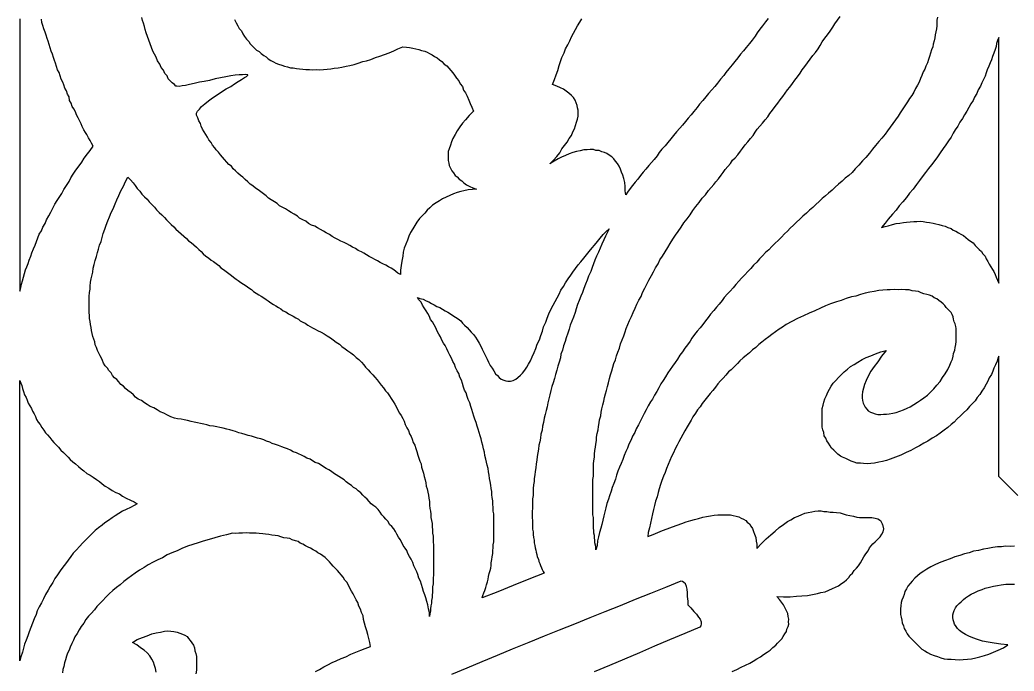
# Model space of a CAD drawing. Extents: x -550 to 550, y -550 to 550.
# Drawn here: x -480 to -419.1, y -185.9 to -146 of the extents above; entities that cross this region are included whole.
import ezdxf

# ---------------------------------------------------------------- set-up
doc = ezdxf.new("R2010")
doc.units = 0
doc.layers.add('LAYER_1', color=18, linetype='CONTINUOUS')

msp = doc.modelspace()

# ---------------------------------------------------------------- linework, layer by layer
at = {"layer": 'LAYER_1'}
for points in [[(-479.975, -145.946), (-479.975, -146.927), (-479.975, -147.908), (-479.975, -148.889), (-479.975, -149.871), (-479.975, -150.852), (-479.975, -151.833), (-479.975, -152.815), (-479.975, -153.796), (-479.975, -154.777), (-479.975, -155.758), (-479.975, -156.74), (-479.975, -157.721), (-479.975, -158.702), (-479.975, -159.683), (-479.975, -160.665), (-479.975, -161.646), (-479.975, -162.627), (-479.912, -162.409), (-479.88, -162.201), (-479.815, -161.982), (-479.751, -161.764), (-479.687, -161.545), (-479.623, -161.327), (-479.559, -161.136), (-479.462, -160.935), (-479.398, -160.717), (-479.302, -160.488), (-479.238, -160.27), (-479.142, -160.041), (-479.045, -159.812), (-478.949, -159.584), (-478.885, -159.366), (-478.789, -159.137), (-478.66, -158.926), (-478.564, -158.698), (-478.436, -158.487), (-478.339, -158.259), (-478.211, -158.02), (-478.083, -157.781), (-477.954, -157.543), (-477.826, -157.304), (-477.698, -157.066), (-477.569, -156.884), (-477.409, -156.635), (-477.28, -156.397), (-477.12, -156.149), (-476.959, -155.901), (-476.863, -155.673), (-476.703, -155.453), (-476.542, -155.205), (-476.35, -154.947), (-476.189, -154.728), (-476.029, -154.48), (-475.836, -154.222), (-475.676, -154.003), (-475.483, -153.745), (-475.58, -153.553), (-475.676, -153.389), (-475.772, -153.225), (-475.868, -153.033), (-475.965, -152.896), (-476.061, -152.732), (-476.157, -152.54), (-476.221, -152.365), (-476.318, -152.172), (-476.414, -152.007), (-476.51, -151.814), (-476.574, -151.639), (-476.671, -151.446), (-476.767, -151.309), (-476.831, -151.106), (-476.927, -150.941), (-476.959, -150.727), (-477.056, -150.562), (-477.12, -150.358), (-477.216, -150.193), (-477.28, -149.989), (-477.345, -149.813), (-477.441, -149.648), (-477.505, -149.444), (-477.569, -149.24), (-477.665, -149.074), (-477.73, -148.87), (-477.794, -148.666), (-477.858, -148.49), (-477.922, -148.313), (-477.986, -148.109), (-478.051, -147.933), (-478.115, -147.728), (-478.179, -147.524), (-478.243, -147.319), (-478.307, -147.143), (-478.371, -146.938), (-478.436, -146.762), (-478.5, -146.557), (-478.564, -146.352), (-478.628, -146.175), (-478.66, -145.961)], [(-466.819, -145.99), (-466.723, -146.179), (-466.626, -146.367), (-466.53, -146.529), (-466.402, -146.68), (-466.306, -146.868), (-466.209, -147.029), (-466.081, -147.18), (-465.953, -147.331), (-465.856, -147.464), (-465.728, -147.615), (-465.6, -147.738), (-465.471, -147.861), (-465.311, -147.946), (-465.182, -148.069), (-465.022, -148.182), (-464.894, -148.277), (-464.765, -148.4), (-464.605, -148.485), (-464.444, -148.569), (-464.284, -148.654), (-464.123, -148.712), (-463.931, -148.786), (-463.77, -148.843), (-463.578, -148.89), (-463.385, -148.937), (-463.225, -148.94), (-463.032, -148.987), (-462.84, -149.006), (-462.647, -149.025), (-462.455, -149.045), (-462.23, -149.054), (-462.038, -149.073), (-461.813, -149.054), (-461.588, -149.063), (-461.364, -149.045), (-461.139, -149.026), (-460.914, -149.008), (-460.722, -148.972), (-460.465, -148.943), (-460.241, -148.898), (-459.984, -148.842), (-459.759, -148.796), (-459.502, -148.74), (-459.246, -148.657), (-458.957, -148.563), (-458.732, -148.517), (-458.476, -148.434), (-458.187, -148.314), (-457.93, -148.231), (-457.641, -148.137), (-457.352, -148.017), (-457.064, -147.897), (-456.807, -147.787), (-456.518, -147.667), (-456.293, -147.674), (-456.101, -147.692), (-455.908, -147.737), (-455.716, -147.781), (-455.523, -147.826), (-455.363, -147.88), (-455.17, -147.925), (-455.01, -147.979), (-454.881, -148.071), (-454.721, -148.152), (-454.561, -148.259), (-454.4, -148.34), (-454.272, -148.458), (-454.111, -148.566), (-453.983, -148.71), (-453.822, -148.817), (-453.694, -148.961), (-453.566, -149.105), (-453.437, -149.249), (-453.341, -149.403), (-453.213, -149.574), (-453.084, -149.744), (-452.988, -149.924), (-452.86, -150.094), (-452.796, -150.312), (-452.667, -150.482), (-452.571, -150.689), (-452.475, -150.922), (-452.378, -151.128), (-452.282, -151.361), (-452.186, -151.594), (-452.443, -151.866), (-452.667, -152.127), (-452.86, -152.325), (-453.02, -152.565), (-453.181, -152.805), (-453.309, -153.034), (-453.437, -153.263), (-453.534, -153.482), (-453.598, -153.69), (-453.662, -153.898), (-453.726, -154.079), (-453.726, -154.239), (-453.726, -154.425), (-453.726, -154.611), (-453.694, -154.787), (-453.662, -154.935), (-453.598, -155.099), (-453.502, -155.253), (-453.405, -155.379), (-453.309, -155.532), (-453.181, -155.621), (-453.052, -155.763), (-452.892, -155.867), (-452.764, -155.982), (-452.603, -156.113), (-452.411, -156.205), (-452.218, -156.298), (-451.993, -156.379), (-452.25, -156.389), (-452.507, -156.424), (-452.764, -156.487), (-452.956, -156.527), (-453.181, -156.578), (-453.405, -156.655), (-453.63, -156.759), (-453.855, -156.864), (-454.079, -156.968), (-454.272, -157.088), (-454.464, -157.208), (-454.689, -157.365), (-454.849, -157.528), (-455.01, -157.663), (-455.17, -157.852), (-455.331, -158.015), (-455.491, -158.177), (-455.652, -158.393), (-455.78, -158.598), (-455.908, -158.803), (-456.037, -159.035), (-456.133, -159.256), (-456.229, -159.503), (-456.326, -159.751), (-456.422, -159.999), (-456.486, -160.235), (-456.518, -160.488), (-456.582, -160.778), (-456.614, -161.057), (-456.646, -161.336), (-456.646, -161.604), (-456.807, -161.526), (-456.935, -161.411), (-457.064, -161.322), (-457.224, -161.218), (-457.384, -161.141), (-457.545, -161.036), (-457.737, -160.943), (-457.898, -160.865), (-458.058, -160.76), (-458.219, -160.682), (-458.379, -160.604), (-458.572, -160.511), (-458.732, -160.405), (-458.893, -160.3), (-459.053, -160.222), (-459.246, -160.127), (-459.406, -160.021), (-459.599, -159.927), (-459.759, -159.821), (-459.952, -159.726), (-460.112, -159.647), (-460.305, -159.552), (-460.497, -159.457), (-460.658, -159.377), (-460.85, -159.281), (-461.011, -159.148), (-461.203, -159.052), (-461.364, -158.945), (-461.556, -158.849), (-461.749, -158.753), (-461.909, -158.645), (-462.102, -158.576), (-462.294, -158.48), (-462.455, -158.345), (-462.647, -158.248), (-462.84, -158.151), (-462.968, -158.032), (-463.161, -157.908), (-463.353, -157.81), (-463.514, -157.702), (-463.706, -157.577), (-463.867, -157.496), (-464.059, -157.398), (-464.22, -157.262), (-464.38, -157.153), (-464.573, -157.027), (-464.733, -156.918), (-464.894, -156.781), (-465.054, -156.672), (-465.214, -156.535), (-465.375, -156.425), (-465.535, -156.315), (-465.696, -156.178), (-465.856, -156.068), (-466.017, -155.931), (-466.177, -155.793), (-466.306, -155.644), (-466.466, -155.534), (-466.626, -155.396), (-466.755, -155.247), (-466.915, -155.136), (-467.012, -154.976), (-467.172, -154.865), (-467.3, -154.716), (-467.429, -154.567), (-467.557, -154.417), (-467.685, -154.268), (-467.814, -154.118), (-467.942, -153.968), (-468.038, -153.835), (-468.167, -153.685), (-468.263, -153.525), (-468.391, -153.347), (-468.488, -153.186), (-468.584, -153.026), (-468.68, -152.865), (-468.776, -152.704), (-468.873, -152.515), (-468.905, -152.361), (-469.001, -152.199), (-469.065, -152), (-469.162, -151.839), (-469.162, -151.729), (-469.097, -151.598), (-468.969, -151.474), (-468.841, -151.323), (-468.648, -151.151), (-468.423, -150.968), (-468.167, -150.776), (-467.878, -150.6), (-467.621, -150.408), (-467.332, -150.233), (-467.044, -150.086), (-466.819, -149.931), (-466.594, -149.777), (-466.402, -149.66), (-466.209, -149.544), (-466.081, -149.476), (-466.017, -149.4), (-466.017, -149.373), (-466.145, -149.359), (-466.338, -149.366), (-466.53, -149.373), (-466.787, -149.401), (-467.044, -149.428), (-467.365, -149.504), (-467.685, -149.551), (-468.006, -149.627), (-468.359, -149.712), (-468.68, -149.787), (-468.969, -149.824), (-469.29, -149.899), (-469.579, -149.964), (-469.835, -150.019), (-470.028, -150.052), (-470.221, -150.086), (-470.349, -150.072), (-470.413, -150.065), (-470.509, -149.958), (-470.638, -149.861), (-470.766, -149.736), (-470.894, -149.611), (-470.959, -149.438), (-471.087, -149.286), (-471.183, -149.095), (-471.312, -148.915), (-471.408, -148.724), (-471.536, -148.516), (-471.633, -148.297), (-471.729, -148.106), (-471.825, -147.915), (-471.921, -147.696), (-471.986, -147.467), (-472.082, -147.248), (-472.146, -147.019), (-472.242, -146.8), (-472.306, -146.598), (-472.338, -146.414), (-472.403, -146.213), (-472.467, -146.039), (-472.499, -145.855)], [(-434.119, -145.919), (-434.28, -146.126), (-434.472, -146.369), (-434.633, -146.576), (-434.793, -146.809), (-434.921, -147.005), (-435.114, -147.249), (-435.274, -147.456), (-435.467, -147.7), (-435.627, -147.908), (-435.82, -148.101), (-435.98, -148.334), (-436.173, -148.553), (-436.333, -148.761), (-436.526, -149.006), (-436.718, -149.225), (-436.847, -149.423), (-437.039, -149.643), (-437.232, -149.888), (-437.392, -150.097), (-437.585, -150.291), (-437.777, -150.511), (-437.938, -150.721), (-438.13, -150.941), (-438.323, -151.161), (-438.483, -151.371), (-438.676, -151.618), (-438.836, -151.827), (-439.029, -152.023), (-439.189, -152.233), (-439.382, -152.454), (-439.542, -152.639), (-439.735, -152.86), (-439.927, -153.082), (-440.088, -153.292), (-440.28, -153.514), (-440.441, -153.725), (-440.633, -153.922), (-440.794, -154.133), (-440.922, -154.333), (-441.115, -154.555), (-441.275, -154.741), (-441.436, -154.927), (-441.628, -155.15), (-441.789, -155.335), (-441.949, -155.547), (-442.11, -155.759), (-442.27, -155.946), (-442.431, -156.158), (-442.591, -156.344), (-442.751, -156.556), (-442.848, -156.72), (-442.88, -156.472), (-442.88, -156.212), (-442.912, -155.964), (-442.976, -155.727), (-443.04, -155.516), (-443.104, -155.33), (-443.169, -155.145), (-443.265, -154.971), (-443.361, -154.797), (-443.489, -154.659), (-443.586, -154.511), (-443.714, -154.4), (-443.875, -154.299), (-444.003, -154.188), (-444.163, -154.139), (-444.324, -154.091), (-444.484, -154.016), (-444.677, -154.004), (-444.837, -153.956), (-445.03, -153.944), (-445.222, -153.958), (-445.415, -153.973), (-445.64, -154.024), (-445.864, -154.076), (-446.089, -154.127), (-446.313, -154.205), (-446.538, -154.309), (-446.795, -154.424), (-446.987, -154.516), (-447.244, -154.658), (-447.501, -154.825), (-447.276, -154.59), (-447.084, -154.366), (-446.891, -154.142), (-446.763, -153.915), (-446.602, -153.702), (-446.442, -153.49), (-446.313, -153.263), (-446.185, -153.088), (-446.089, -152.872), (-445.992, -152.682), (-445.928, -152.477), (-445.864, -152.272), (-445.8, -152.093), (-445.768, -151.899), (-445.768, -151.717), (-445.768, -151.534), (-445.8, -151.388), (-445.832, -151.242), (-445.896, -151.08), (-445.96, -150.919), (-446.057, -150.769), (-446.185, -150.629), (-446.345, -150.5), (-446.506, -150.371), (-446.666, -150.242), (-446.859, -150.175), (-447.084, -150.067), (-447.34, -149.97), (-447.212, -149.665), (-447.116, -149.37), (-447.019, -149.102), (-446.923, -148.808), (-446.859, -148.551), (-446.763, -148.309), (-446.634, -148.031), (-446.538, -147.79), (-446.41, -147.538), (-446.281, -147.286), (-446.185, -147.045), (-446.057, -146.82), (-445.928, -146.594), (-445.8, -146.369), (-445.672, -146.144), (-445.543, -145.945)], [(-423.754, -145.839), (-423.786, -146.024), (-423.786, -146.198), (-423.786, -146.372), (-423.818, -146.557), (-423.85, -146.742), (-423.882, -146.927), (-423.915, -147.112), (-423.947, -147.297), (-424.011, -147.494), (-424.043, -147.654), (-424.107, -147.85), (-424.171, -148.047), (-424.235, -148.243), (-424.3, -148.44), (-424.364, -148.637), (-424.46, -148.844), (-424.524, -149.016), (-424.62, -149.199), (-424.717, -149.408), (-424.781, -149.605), (-424.877, -149.813), (-424.973, -149.996), (-425.102, -150.216), (-425.198, -150.425), (-425.326, -150.645), (-425.455, -150.815), (-425.583, -151.035), (-425.744, -151.267), (-425.872, -151.462), (-426.032, -151.694), (-426.161, -151.915), (-426.321, -152.122), (-426.482, -152.354), (-426.642, -152.586), (-426.803, -152.794), (-426.963, -153.002), (-427.156, -153.246), (-427.348, -153.465), (-427.541, -153.71), (-427.733, -153.93), (-427.926, -154.174), (-428.15, -154.431), (-428.343, -154.651), (-428.568, -154.908), (-428.792, -155.14), (-428.985, -155.361), (-429.177, -155.531), (-429.402, -155.713), (-429.594, -155.884), (-429.819, -156.066), (-430.012, -156.262), (-430.204, -156.433), (-430.429, -156.616), (-430.621, -156.787), (-430.814, -156.958), (-431.006, -157.129), (-431.199, -157.326), (-431.392, -157.497), (-431.584, -157.669), (-431.777, -157.84), (-432.001, -158.024), (-432.194, -158.221), (-432.386, -158.393), (-432.579, -158.59), (-432.771, -158.762), (-432.932, -158.948), (-433.124, -159.12), (-433.317, -159.318), (-433.509, -159.516), (-433.702, -159.688), (-433.895, -159.886), (-434.087, -160.085), (-434.28, -160.258), (-434.472, -160.456), (-434.665, -160.654), (-434.825, -160.841), (-435.018, -161.04), (-435.178, -161.227), (-435.371, -161.426), (-435.563, -161.625), (-435.756, -161.824), (-435.916, -162.012), (-436.109, -162.211), (-436.269, -162.424), (-436.462, -162.624), (-436.622, -162.786), (-436.815, -163.011), (-436.943, -163.187), (-437.136, -163.413), (-437.296, -163.601), (-437.457, -163.815), (-437.649, -164.041), (-437.81, -164.23), (-437.97, -164.444), (-438.13, -164.658), (-438.291, -164.873), (-438.483, -165.074), (-438.644, -165.288), (-438.804, -165.503), (-438.901, -165.694), (-439.061, -165.909), (-439.221, -166.124), (-439.382, -166.339), (-439.542, -166.555), (-439.671, -166.784), (-439.831, -166.999), (-439.992, -167.215), (-440.12, -167.419), (-440.28, -167.635), (-440.409, -167.864), (-440.569, -168.106), (-440.698, -168.31), (-440.826, -168.54), (-440.954, -168.77), (-441.083, -169), (-441.211, -169.231), (-441.339, -169.409), (-441.468, -169.64), (-441.596, -169.896), (-441.725, -170.127), (-441.853, -170.358), (-441.949, -170.576), (-442.078, -170.807), (-442.206, -171.064), (-442.302, -171.283), (-442.431, -171.514), (-442.527, -171.733), (-442.655, -171.991), (-442.751, -172.236), (-442.848, -172.455), (-442.944, -172.7), (-443.04, -172.946), (-443.136, -173.191), (-443.233, -173.41), (-443.329, -173.656), (-443.425, -173.902), (-443.489, -174.135), (-443.586, -174.407), (-443.682, -174.653), (-443.746, -174.886), (-443.842, -175.158), (-443.907, -175.366), (-444.003, -175.638), (-444.067, -175.898), (-444.131, -176.132), (-444.195, -176.391), (-444.26, -176.651), (-444.324, -176.911), (-444.388, -177.145), (-444.452, -177.405), (-444.516, -177.666), (-444.581, -177.926), (-444.613, -178.199), (-444.677, -178.46), (-444.677, -178.303), (-444.709, -178.186), (-444.741, -178.042), (-444.741, -177.886), (-444.773, -177.742), (-444.773, -177.586), (-444.805, -177.442), (-444.805, -177.285), (-444.837, -177.142), (-444.837, -176.985), (-444.837, -176.829), (-444.837, -176.646), (-444.837, -176.49), (-444.869, -176.32), (-444.869, -176.137), (-444.869, -175.981), (-444.869, -175.798), (-444.869, -175.616), (-444.869, -175.459), (-444.869, -175.277), (-444.869, -175.094), (-444.869, -174.911), (-444.869, -174.729), (-444.869, -174.546), (-444.869, -174.364), (-444.869, -174.155), (-444.837, -173.96), (-444.837, -173.803), (-444.837, -173.595), (-444.837, -173.412), (-444.837, -173.204), (-444.805, -173.009), (-444.773, -172.787), (-444.773, -172.605), (-444.741, -172.384), (-444.709, -172.189), (-444.677, -171.994), (-444.645, -171.773), (-444.645, -171.564), (-444.613, -171.343), (-444.548, -171.11), (-444.516, -170.915), (-444.484, -170.695), (-444.452, -170.5), (-444.388, -170.267), (-444.356, -170.046), (-444.324, -169.825), (-444.26, -169.592), (-444.195, -169.36), (-444.163, -169.139), (-444.099, -168.906), (-444.035, -168.7), (-443.971, -168.467), (-443.907, -168.235), (-443.842, -167.976), (-443.778, -167.744), (-443.714, -167.511), (-443.65, -167.279), (-443.586, -167.047), (-443.489, -166.828), (-443.425, -166.596), (-443.329, -166.352), (-443.233, -166.108), (-443.169, -165.85), (-443.072, -165.606), (-442.976, -165.363), (-442.88, -165.119), (-442.816, -164.913), (-442.719, -164.67), (-442.623, -164.426), (-442.495, -164.171), (-442.398, -163.928), (-442.27, -163.673), (-442.174, -163.43), (-442.045, -163.175), (-441.917, -162.946), (-441.821, -162.704), (-441.692, -162.449), (-441.564, -162.195), (-441.436, -161.941), (-441.275, -161.675), (-441.147, -161.447), (-441.019, -161.193), (-440.858, -160.953), (-440.762, -160.711), (-440.601, -160.472), (-440.441, -160.207), (-440.28, -159.942), (-440.12, -159.703), (-439.96, -159.439), (-439.799, -159.2), (-439.639, -158.962), (-439.446, -158.712), (-439.286, -158.447), (-439.093, -158.198), (-438.901, -157.948), (-438.74, -157.685), (-438.548, -157.436), (-438.355, -157.187), (-438.163, -156.938), (-437.97, -156.715), (-437.777, -156.466), (-437.617, -156.28), (-437.457, -156.095), (-437.328, -155.921), (-437.168, -155.736), (-437.007, -155.525), (-436.879, -155.351), (-436.751, -155.177), (-436.59, -154.992), (-436.43, -154.807), (-436.301, -154.608), (-436.141, -154.449), (-435.98, -154.265), (-435.82, -154.055), (-435.692, -153.881), (-435.531, -153.671), (-435.371, -153.487), (-435.21, -153.278), (-435.05, -153.094), (-434.921, -152.895), (-434.793, -152.697), (-434.633, -152.514), (-434.472, -152.33), (-434.312, -152.121), (-434.151, -151.937), (-434.023, -151.74), (-433.862, -151.531), (-433.702, -151.322), (-433.542, -151.114), (-433.381, -150.906), (-433.221, -150.697), (-433.092, -150.5), (-432.932, -150.292), (-432.803, -150.121), (-432.643, -149.913), (-432.483, -149.705), (-432.322, -149.498), (-432.162, -149.265), (-432.033, -149.068), (-431.873, -148.861), (-431.712, -148.629), (-431.552, -148.422), (-431.392, -148.189), (-431.231, -148.008), (-431.071, -147.776), (-430.942, -147.58), (-430.814, -147.359), (-430.653, -147.128), (-430.493, -146.922), (-430.333, -146.69), (-430.172, -146.459), (-430.044, -146.239), (-429.883, -146.033), (-429.723, -145.802)], [(-420, -173.971), (-420, -173.96), (-420, -173.143), (-420, -172.325), (-420, -171.507), (-420, -170.69), (-420, -169.872), (-420, -169.054), (-420, -168.237), (-420, -167.419), (-420, -166.601), (-420.032, -166.697), (-420.096, -166.92), (-420.192, -167.131), (-420.288, -167.341), (-420.353, -167.515), (-420.449, -167.726), (-420.577, -167.925), (-420.673, -168.136), (-420.77, -168.323), (-420.898, -168.547), (-421.026, -168.746), (-421.155, -168.946), (-421.315, -169.134), (-421.444, -169.333), (-421.604, -169.497), (-421.797, -169.698), (-421.957, -169.886), (-422.15, -170.087), (-422.342, -170.264), (-422.535, -170.441), (-422.727, -170.642), (-422.92, -170.794), (-423.112, -170.971), (-423.337, -171.137), (-423.594, -171.315), (-423.818, -171.48), (-424.075, -171.634), (-424.332, -171.812), (-424.588, -171.941), (-424.845, -172.095), (-425.102, -172.224), (-425.391, -172.391), (-425.679, -172.508), (-426, -172.663), (-426.321, -172.793), (-426.642, -172.923), (-426.867, -172.989), (-427.124, -173.068), (-427.348, -173.109), (-427.605, -173.163), (-427.829, -173.179), (-428.054, -173.194), (-428.279, -173.185), (-428.471, -173.162), (-428.696, -173.152), (-428.856, -173.091), (-429.049, -173.043), (-429.209, -172.957), (-429.37, -172.871), (-429.562, -172.797), (-429.691, -172.723), (-429.851, -172.611), (-429.98, -172.486), (-430.108, -172.361), (-430.236, -172.236), (-430.333, -172.098), (-430.429, -171.934), (-430.525, -171.796), (-430.589, -171.62), (-430.686, -171.481), (-430.718, -171.292), (-430.782, -171.115), (-430.814, -170.951), (-430.814, -170.749), (-430.814, -170.547), (-430.814, -170.345), (-430.814, -170.168), (-430.814, -169.991), (-430.814, -169.815), (-430.75, -169.613), (-430.718, -169.423), (-430.653, -169.221), (-430.557, -169.007), (-430.461, -168.817), (-430.365, -168.628), (-430.268, -168.439), (-430.14, -168.263), (-429.98, -168.099), (-429.819, -167.91), (-429.659, -167.747), (-429.466, -167.571), (-429.274, -167.395), (-429.081, -167.245), (-428.856, -167.107), (-428.632, -166.969), (-428.375, -166.819), (-428.118, -166.694), (-427.829, -166.581), (-427.541, -166.469), (-427.22, -166.344), (-426.899, -166.269), (-427.188, -166.607), (-427.412, -166.945), (-427.637, -167.234), (-427.829, -167.535), (-427.99, -167.823), (-428.118, -168.1), (-428.215, -168.338), (-428.279, -168.564), (-428.343, -168.79), (-428.375, -169.004), (-428.375, -169.155), (-428.343, -169.318), (-428.311, -169.481), (-428.247, -169.606), (-428.182, -169.731), (-428.086, -169.844), (-427.99, -169.956), (-427.862, -170.031), (-427.733, -170.08), (-427.573, -170.142), (-427.412, -170.178), (-427.22, -170.176), (-427.059, -170.163), (-426.867, -170.161), (-426.706, -170.147), (-426.482, -170.108), (-426.289, -170.056), (-426.065, -169.966), (-425.84, -169.901), (-425.615, -169.787), (-425.423, -169.71), (-425.198, -169.571), (-424.973, -169.431), (-424.781, -169.305), (-424.588, -169.153), (-424.364, -168.989), (-424.171, -168.813), (-423.979, -168.612), (-423.786, -168.386), (-423.594, -168.161), (-423.433, -167.923), (-423.273, -167.686), (-423.112, -167.424), (-422.984, -167.15), (-422.92, -166.951), (-422.823, -166.789), (-422.791, -166.603), (-422.759, -166.441), (-422.695, -166.243), (-422.663, -166.081), (-422.631, -165.895), (-422.599, -165.709), (-422.599, -165.561), (-422.599, -165.387), (-422.599, -165.239), (-422.599, -165.09), (-422.599, -164.916), (-422.631, -164.78), (-422.663, -164.619), (-422.727, -164.496), (-422.759, -164.335), (-422.791, -164.198), (-422.856, -164.05), (-422.92, -163.926), (-423.016, -163.839), (-423.112, -163.728), (-423.209, -163.616), (-423.305, -163.504), (-423.401, -163.393), (-423.529, -163.293), (-423.658, -163.194), (-423.786, -163.094), (-423.947, -163.031), (-424.075, -162.931), (-424.235, -162.869), (-424.396, -162.831), (-424.588, -162.78), (-424.749, -162.717), (-424.909, -162.654), (-425.102, -162.628), (-425.294, -162.602), (-425.487, -162.551), (-425.712, -162.537), (-425.936, -162.523), (-426.161, -162.534), (-426.385, -162.519), (-426.642, -162.542), (-426.835, -162.54), (-427.091, -162.563), (-427.348, -162.586), (-427.637, -162.645), (-427.894, -162.693), (-428.182, -162.752), (-428.471, -162.837), (-428.76, -162.922), (-429.017, -162.969), (-429.338, -163.066), (-429.659, -163.187), (-429.947, -163.272), (-430.3, -163.406), (-430.621, -163.528), (-430.91, -163.663), (-431.263, -163.822), (-431.616, -163.982), (-431.969, -164.141), (-432.322, -164.301), (-432.675, -164.485), (-433.028, -164.67), (-433.253, -164.832), (-433.445, -164.956), (-433.67, -165.118), (-433.895, -165.28), (-434.087, -165.429), (-434.312, -165.591), (-434.504, -165.741), (-434.697, -165.891), (-434.889, -166.066), (-435.082, -166.217), (-435.274, -166.392), (-435.467, -166.568), (-435.659, -166.718), (-435.852, -166.894), (-436.012, -167.058), (-436.205, -167.259), (-436.398, -167.436), (-436.558, -167.574), (-436.718, -167.764), (-436.879, -167.953), (-437.039, -168.118), (-437.2, -168.307), (-437.36, -168.497), (-437.521, -168.713), (-437.681, -168.903), (-437.842, -169.093), (-438.002, -169.31), (-438.163, -169.5), (-438.291, -169.704), (-438.451, -169.895), (-438.58, -170.099), (-438.74, -170.315), (-438.836, -170.533), (-438.965, -170.737), (-439.093, -170.941), (-439.221, -171.172), (-439.35, -171.402), (-439.478, -171.632), (-439.607, -171.863), (-439.703, -172.055), (-439.831, -172.286), (-439.927, -172.53), (-440.056, -172.761), (-440.152, -173.005), (-440.248, -173.249), (-440.345, -173.494), (-440.441, -173.738), (-440.537, -173.957), (-440.633, -174.228), (-440.73, -174.473), (-440.794, -174.731), (-440.858, -174.963), (-440.922, -175.221), (-441.019, -175.492), (-441.083, -175.75), (-441.147, -176.009), (-441.211, -176.267), (-441.275, -176.551), (-441.339, -176.836), (-441.404, -177.12), (-441.468, -177.405), (-441.5, -177.651), (-441.179, -177.522), (-440.89, -177.405), (-440.601, -177.289), (-440.313, -177.173), (-439.992, -177.07), (-439.703, -176.953), (-439.414, -176.863), (-439.157, -176.76), (-438.868, -176.669), (-438.644, -176.604), (-438.387, -176.552), (-438.13, -176.475), (-437.906, -176.436), (-437.649, -176.384), (-437.424, -176.344), (-437.2, -176.331), (-436.975, -176.317), (-436.815, -176.329), (-436.622, -176.328), (-436.43, -176.327), (-436.269, -176.365), (-436.077, -176.415), (-435.916, -176.452), (-435.788, -176.528), (-435.627, -176.59), (-435.499, -176.666), (-435.403, -176.78), (-435.274, -176.881), (-435.178, -177.021), (-435.082, -177.16), (-435.018, -177.338), (-434.954, -177.516), (-434.889, -177.719), (-434.857, -177.935), (-434.825, -178.126), (-434.825, -178.381), (-434.536, -178.084), (-434.248, -177.788), (-433.959, -177.542), (-433.702, -177.336), (-433.445, -177.103), (-433.189, -176.922), (-432.932, -176.741), (-432.739, -176.637), (-432.515, -176.495), (-432.29, -176.403), (-432.065, -176.312), (-431.873, -176.233), (-431.68, -176.18), (-431.456, -176.139), (-431.263, -176.111), (-431.071, -176.083), (-430.878, -176.08), (-430.718, -176.115), (-430.525, -176.112), (-430.333, -176.16), (-430.14, -176.157), (-429.947, -176.179), (-429.723, -176.212), (-429.53, -176.259), (-429.338, -176.331), (-429.113, -176.365), (-428.888, -176.398), (-428.696, -176.47), (-428.535, -176.479), (-428.375, -176.489), (-428.182, -176.485), (-427.958, -176.492), (-427.765, -176.488), (-427.573, -176.534), (-427.412, -176.568), (-427.252, -176.677), (-427.156, -176.838), (-427.12, -176.909), (-427.124, -176.921)], [(-420.001, -173.969), (-419.994, -173.977), (-419.416, -174.555), (-418.837, -175.133)], [(-436.328, -185.914), (-436.042, -185.792), (-435.774, -185.652), (-435.519, -185.543), (-435.251, -185.403), (-435.046, -185.29), (-434.828, -185.145), (-434.591, -185.019), (-434.405, -184.887), (-434.187, -184.743), (-434, -184.612), (-433.832, -184.462), (-433.663, -184.313), (-433.558, -184.191), (-433.421, -184.056), (-433.284, -183.92), (-433.198, -183.78), (-433.097, -183.609), (-433.01, -183.469), (-432.972, -183.325), (-432.903, -183.167), (-432.866, -183.023), (-432.879, -182.874), (-432.859, -182.712), (-432.89, -182.545), (-432.92, -182.378), (-433.001, -182.207), (-433.081, -182.036), (-433.18, -181.847), (-433.31, -181.671), (-433.422, -181.514), (-433.602, -181.333), (-433.188, -181.339), (-432.774, -181.344), (-432.397, -181.314), (-432.069, -181.278), (-431.723, -181.261), (-431.414, -181.208), (-431.104, -181.154), (-430.894, -181.091), (-430.635, -181.033), (-430.411, -180.939), (-430.188, -180.845), (-429.996, -180.765), (-429.822, -180.666), (-429.634, -180.536), (-429.478, -180.42), (-429.322, -180.304), (-429.184, -180.17), (-429.096, -180.031), (-428.957, -179.897), (-428.855, -179.727), (-428.716, -179.593), (-428.596, -179.442), (-428.461, -179.259), (-428.358, -179.09), (-428.273, -178.903), (-428.138, -178.72), (-428.002, -178.537), (-427.917, -178.351), (-427.81, -178.231), (-427.703, -178.111), (-427.564, -177.977), (-427.411, -177.813), (-427.272, -177.68), (-427.168, -177.511), (-427.079, -177.374), (-427.042, -177.183), (-427.088, -177.001), (-427.113, -176.926), (-427.124, -176.92)], [(-461.87, -185.926), (-461.613, -185.795), (-461.357, -185.638), (-461.1, -185.508), (-460.843, -185.377), (-460.586, -185.274), (-460.298, -185.131), (-460.009, -185.015), (-459.688, -184.859), (-459.399, -184.743), (-459.078, -184.613), (-458.821, -184.51), (-458.501, -184.381), (-458.533, -184.152), (-458.597, -183.909), (-458.661, -183.666), (-458.725, -183.423), (-458.789, -183.179), (-458.854, -182.963), (-458.918, -182.746), (-458.95, -182.517), (-459.046, -182.313), (-459.11, -182.096), (-459.207, -181.919), (-459.271, -181.702), (-459.367, -181.525), (-459.463, -181.32), (-459.56, -181.17), (-459.656, -180.992), (-459.752, -180.814), (-459.848, -180.636), (-459.945, -180.458), (-460.073, -180.32), (-460.169, -180.142), (-460.298, -180.003), (-460.394, -179.879), (-460.522, -179.74), (-460.651, -179.601), (-460.779, -179.462), (-460.907, -179.323), (-461.004, -179.198), (-461.132, -179.086), (-461.26, -178.946), (-461.421, -178.846), (-461.549, -178.734), (-461.71, -178.66), (-461.838, -178.548), (-461.998, -178.474), (-462.159, -178.374), (-462.319, -178.3), (-462.48, -178.226), (-462.64, -178.125), (-462.801, -178.051), (-462.929, -177.965), (-463.089, -177.918), (-463.282, -177.856), (-463.442, -177.782), (-463.603, -177.762), (-463.795, -177.727), (-463.988, -177.665), (-464.148, -177.618), (-464.341, -177.582), (-464.534, -177.574), (-464.726, -177.539), (-464.919, -177.503), (-465.079, -177.483), (-465.304, -177.459), (-465.496, -177.451), (-465.689, -177.442), (-465.913, -177.446), (-466.106, -177.437), (-466.331, -177.441), (-466.555, -177.444), (-466.748, -177.463), (-466.94, -177.454), (-467.325, -177.546), (-467.678, -177.625), (-468.031, -177.731), (-468.384, -177.838), (-468.737, -177.945), (-469.058, -178.039), (-469.379, -178.133), (-469.7, -178.255), (-470.053, -178.389), (-470.342, -178.526), (-470.663, -178.648), (-470.952, -178.785), (-471.24, -178.95), (-471.529, -179.087), (-471.818, -179.225), (-472.107, -179.39), (-472.363, -179.543), (-472.652, -179.708), (-472.909, -179.889), (-473.134, -180.057), (-473.358, -180.226), (-473.615, -180.407), (-473.84, -180.604), (-474.064, -180.773), (-474.289, -180.97), (-474.514, -181.167), (-474.706, -181.379), (-474.899, -181.564), (-475.059, -181.737), (-475.252, -181.95), (-475.412, -182.151), (-475.605, -182.364), (-475.765, -182.537), (-475.925, -182.738), (-476.054, -182.955), (-476.214, -183.156), (-476.343, -183.373), (-476.471, -183.59), (-476.599, -183.807), (-476.696, -184.012), (-476.792, -184.217), (-476.888, -184.422), (-476.952, -184.615), (-477.049, -184.792), (-477.113, -184.984), (-477.177, -185.205), (-477.241, -185.398), (-477.273, -185.606), (-477.337, -185.799), (-477.37, -186.008)], [(-419.036, -178.246), (-419.297, -178.257), (-419.576, -178.251), (-419.819, -178.28), (-420.081, -178.291), (-420.356, -178.333), (-420.664, -178.388), (-420.94, -178.43), (-421.23, -178.503), (-421.538, -178.558), (-421.81, -178.649), (-422.1, -178.721), (-422.373, -178.812), (-422.695, -178.898), (-422.982, -179.019), (-423.319, -179.137), (-423.638, -179.272), (-423.957, -179.407), (-424.162, -179.519), (-424.4, -179.644), (-424.587, -179.774), (-424.807, -179.918), (-424.977, -180.065), (-425.147, -180.213), (-425.299, -180.379), (-425.419, -180.531), (-425.571, -180.697), (-425.641, -180.853), (-425.743, -181.023), (-425.796, -181.198), (-425.848, -181.372), (-425.932, -181.561), (-425.971, -181.704), (-426.005, -181.897), (-426.007, -182.076), (-426.01, -182.255), (-426.012, -182.434), (-425.982, -182.6), (-425.935, -182.783), (-425.905, -182.949), (-425.826, -183.119), (-425.796, -183.285), (-425.685, -183.442), (-425.606, -183.612), (-425.512, -183.751), (-425.369, -183.893), (-425.227, -184.036), (-425.084, -184.179), (-424.959, -184.304), (-424.833, -184.429), (-424.709, -184.554), (-424.52, -184.652), (-424.364, -184.763), (-424.175, -184.861), (-423.956, -184.944), (-423.754, -185.01), (-423.552, -185.076), (-423.35, -185.141), (-423.135, -185.175), (-422.906, -185.177), (-422.659, -185.197), (-422.43, -185.199), (-422.169, -185.188), (-421.909, -185.176), (-421.666, -185.146), (-421.41, -185.085), (-421.153, -185.023), (-420.866, -184.948), (-420.596, -184.855), (-420.312, -184.73), (-420.028, -184.606), (-419.713, -184.467), (-419.433, -184.293), (-419.876, -184.258), (-420.274, -184.178), (-420.637, -184.133), (-420.986, -184.056), (-421.304, -183.966), (-421.59, -183.861), (-421.827, -183.76), (-422.032, -183.646), (-422.237, -183.531), (-422.411, -183.403), (-422.517, -183.296), (-422.61, -183.158), (-422.703, -183.02), (-422.746, -182.886), (-422.789, -182.753), (-422.8, -182.605), (-422.812, -182.457), (-422.774, -182.314), (-422.718, -182.188), (-422.648, -182.031), (-422.56, -181.892), (-422.423, -181.757), (-422.3, -181.653), (-422.162, -181.518), (-422.039, -181.415), (-421.852, -181.284), (-421.679, -181.184), (-421.457, -181.089), (-421.253, -180.976), (-421.013, -180.898), (-420.822, -180.816), (-420.565, -180.756), (-420.308, -180.696), (-420.082, -180.649), (-419.839, -180.62), (-419.564, -180.577), (-419.303, -180.566), (-419.025, -180.572)], [(-439.029, -181.853), (-439.029, -181.842), (-439.029, -181.624), (-439.061, -181.329), (-439.061, -181.097), (-439.093, -180.879), (-439.125, -180.712), (-439.189, -180.558), (-439.286, -180.469), (-439.382, -180.405), (-439.478, -180.393), (-440.409, -180.768), (-441.339, -181.143), (-442.27, -181.518), (-443.201, -181.893), (-444.131, -182.268), (-445.062, -182.642), (-445.992, -183.017), (-446.923, -183.392), (-447.854, -183.767), (-448.784, -184.141), (-449.715, -184.516), (-449.811, -184.555), (-450.739, -184.943), (-451.667, -185.331), (-452.594, -185.719), (-453.522, -186.107)], [(-439.03, -181.851), (-439.022, -181.859), (-438.868, -182.013), (-438.682, -182.244), (-438.518, -182.408), (-438.386, -182.585), (-438.291, -182.726), (-438.227, -182.88), (-438.232, -183.011), (-438.256, -183.124), (-438.315, -183.201), (-439.238, -183.594), (-440.161, -183.987), (-441.085, -184.38), (-442.008, -184.773), (-442.931, -185.166), (-443.854, -185.559), (-444.777, -185.952)], [(-471.625, -185.954), (-471.658, -185.745), (-471.722, -185.549), (-471.786, -185.353), (-471.882, -185.17), (-472.01, -184.971), (-472.171, -184.785), (-472.363, -184.611), (-472.588, -184.477), (-472.813, -184.287), (-473.069, -184.138), (-472.781, -183.97), (-472.46, -183.845), (-472.171, -183.733), (-471.882, -183.62), (-471.625, -183.548), (-471.369, -183.504), (-471.112, -183.459), (-470.919, -183.439), (-470.727, -183.447), (-470.534, -183.482), (-470.342, -183.517), (-470.181, -183.565), (-470.021, -183.64), (-469.86, -183.688), (-469.732, -183.775), (-469.636, -183.903), (-469.54, -184.03), (-469.443, -184.158), (-469.347, -184.312), (-469.283, -184.48), (-469.251, -184.66), (-469.187, -184.827), (-469.154, -185.007), (-469.154, -185.2), (-469.154, -185.392), (-469.154, -185.612), (-469.154, -185.832), (-469.187, -186.065)]]:
    msp.add_lwpolyline(points, dxfattribs=at)
for points in [[(-420, -147.083), (-420.064, -147.278), (-420.128, -147.448), (-420.16, -147.632), (-420.224, -147.827), (-420.288, -148.047), (-420.385, -148.253), (-420.449, -148.449), (-420.513, -148.644), (-420.609, -148.85), (-420.706, -149.057), (-420.77, -149.253), (-420.834, -149.448), (-420.93, -149.655), (-421.026, -149.862), (-421.123, -150.069), (-421.251, -150.288), (-421.347, -150.52), (-421.476, -150.739), (-421.572, -150.946), (-421.7, -151.14), (-421.829, -151.384), (-421.957, -151.603), (-422.085, -151.823), (-422.214, -152.042), (-422.374, -152.273), (-422.503, -152.518), (-422.663, -152.749), (-422.791, -152.944), (-422.92, -153.189), (-423.08, -153.421), (-423.241, -153.653), (-423.401, -153.885), (-423.594, -154.154), (-423.754, -154.386), (-423.915, -154.618), (-424.107, -154.887), (-424.3, -155.107), (-424.492, -155.352), (-424.685, -155.621), (-424.845, -155.854), (-425.038, -156.099), (-425.23, -156.37), (-425.455, -156.627), (-425.647, -156.897), (-425.872, -157.155), (-426.097, -157.388), (-426.289, -157.659), (-426.514, -157.917), (-426.771, -158.212), (-426.963, -158.459), (-427.188, -158.717), (-426.963, -158.659), (-426.771, -158.613), (-426.514, -158.542), (-426.289, -158.484), (-426.065, -158.45), (-425.84, -158.416), (-425.647, -158.395), (-425.423, -158.386), (-425.198, -158.352), (-425.006, -158.355), (-424.781, -158.346), (-424.62, -158.361), (-424.428, -158.389), (-424.235, -158.416), (-424.011, -158.457), (-423.85, -158.496), (-423.658, -158.549), (-423.465, -158.601), (-423.273, -158.653), (-423.112, -158.717), (-422.92, -158.793), (-422.791, -158.894), (-422.631, -158.957), (-422.47, -159.046), (-422.31, -159.134), (-422.15, -159.222), (-422.021, -159.347), (-421.861, -159.459), (-421.732, -159.559), (-421.572, -159.671), (-421.444, -159.82), (-421.315, -159.944), (-421.187, -160.069), (-421.059, -160.193), (-420.962, -160.329), (-420.834, -160.477), (-420.77, -160.65), (-420.673, -160.811), (-420.577, -160.971), (-420.481, -161.132), (-420.385, -161.292), (-420.288, -161.427), (-420.224, -161.6), (-420.16, -161.772), (-420.064, -161.957), (-420, -162.128), (-420, -161.292), (-420, -160.456), (-420, -159.62), (-420, -158.785), (-420, -157.949), (-420, -157.113), (-420, -156.277), (-420, -155.441), (-420, -154.606), (-420, -153.77), (-420, -152.934), (-420, -152.098), (-420, -151.262), (-420, -150.427), (-420, -149.591), (-420, -148.755), (-420, -147.919)], [(-454.881, -182.555), (-454.881, -182.315), (-454.946, -182.074), (-454.978, -181.847), (-455.042, -181.632), (-455.106, -181.418), (-455.17, -181.23), (-455.234, -181.015), (-455.299, -180.801), (-455.363, -180.586), (-455.427, -180.398), (-455.523, -180.195), (-455.587, -179.98), (-455.652, -179.819), (-455.748, -179.616), (-455.844, -179.44), (-455.908, -179.252), (-456.005, -179.049), (-456.101, -178.873), (-456.197, -178.697), (-456.261, -178.508), (-456.358, -178.358), (-456.486, -178.194), (-456.582, -178.018), (-456.679, -177.841), (-456.775, -177.691), (-456.871, -177.514), (-456.967, -177.337), (-457.064, -177.187), (-457.192, -177.049), (-457.32, -176.911), (-457.417, -176.734), (-457.545, -176.596), (-457.673, -176.457), (-457.802, -176.319), (-457.898, -176.168), (-458.026, -176.003), (-458.155, -175.864), (-458.283, -175.779), (-458.443, -175.652), (-458.572, -175.513), (-458.7, -175.374), (-458.829, -175.235), (-458.957, -175.122), (-459.085, -174.983), (-459.246, -174.856), (-459.374, -174.743), (-459.535, -174.642), (-459.663, -174.529), (-459.823, -174.428), (-459.984, -174.301), (-460.112, -174.187), (-460.273, -174.086), (-460.433, -173.985), (-460.594, -173.884), (-460.754, -173.782), (-460.882, -173.668), (-461.043, -173.566), (-461.203, -173.492), (-461.364, -173.39), (-461.524, -173.288), (-461.685, -173.186), (-461.877, -173.122), (-462.038, -173.02), (-462.198, -172.917), (-462.391, -172.854), (-462.551, -172.751), (-462.711, -172.676), (-462.904, -172.584), (-463.032, -172.524), (-463.225, -172.46), (-463.385, -172.356), (-463.578, -172.292), (-463.77, -172.228), (-463.931, -172.151), (-464.123, -172.087), (-464.316, -172.022), (-464.509, -171.957), (-464.669, -171.88), (-464.861, -171.815), (-465.022, -171.738), (-465.214, -171.673), (-465.407, -171.635), (-465.6, -171.569), (-465.792, -171.504), (-465.985, -171.465), (-466.177, -171.4), (-466.37, -171.334), (-466.562, -171.295), (-466.755, -171.229), (-466.915, -171.178), (-467.108, -171.112), (-467.3, -171.073), (-467.525, -171.018), (-467.717, -170.979), (-467.91, -170.939), (-468.103, -170.9), (-468.327, -170.872), (-468.52, -170.805), (-468.712, -170.765), (-468.905, -170.725), (-469.097, -170.686), (-469.29, -170.645), (-469.482, -170.605), (-469.707, -170.549), (-469.9, -170.509), (-470.092, -170.469), (-470.317, -170.44), (-470.509, -170.399), (-470.734, -170.315), (-470.927, -170.219), (-471.151, -170.107), (-471.376, -170.022), (-471.568, -169.898), (-471.761, -169.774), (-471.986, -169.689), (-472.178, -169.564), (-472.338, -169.456), (-472.531, -169.331), (-472.724, -169.233), (-472.884, -169.124), (-473.012, -168.976), (-473.173, -168.839), (-473.333, -168.73), (-473.494, -168.593), (-473.622, -168.444), (-473.783, -168.335), (-473.911, -168.186), (-474.039, -168.037), (-474.168, -167.943), (-474.296, -167.794), (-474.392, -167.633), (-474.521, -167.484), (-474.617, -167.351), (-474.745, -167.201), (-474.842, -167.04), (-474.906, -166.868), (-474.97, -166.724), (-475.066, -166.59), (-475.13, -166.418), (-475.227, -166.256), (-475.291, -166.084), (-475.355, -165.911), (-475.387, -165.727), (-475.451, -165.555), (-475.515, -165.41), (-475.547, -165.226), (-475.58, -165.041), (-475.612, -164.858), (-475.644, -164.673), (-475.676, -164.489), (-475.708, -164.305), (-475.708, -164.11), (-475.74, -163.926), (-475.74, -163.73), (-475.74, -163.535), (-475.74, -163.34), (-475.74, -163.145), (-475.74, -162.949), (-475.708, -162.715), (-475.676, -162.509), (-475.676, -162.314), (-475.644, -162.08), (-475.612, -161.874), (-475.547, -161.629), (-475.515, -161.451), (-475.483, -161.217), (-475.419, -161), (-475.355, -160.755), (-475.291, -160.51), (-475.227, -160.266), (-475.162, -160.049), (-475.098, -159.805), (-475.002, -159.577), (-474.938, -159.333), (-474.874, -159.089), (-474.777, -158.834), (-474.681, -158.579), (-474.585, -158.324), (-474.489, -158.07), (-474.392, -157.815), (-474.264, -157.578), (-474.136, -157.285), (-474.039, -157.031), (-473.911, -156.766), (-473.783, -156.473), (-473.622, -156.198), (-473.494, -155.906), (-473.365, -155.642), (-473.205, -155.811), (-473.044, -155.98), (-472.916, -156.159), (-472.788, -156.339), (-472.627, -156.507), (-472.499, -156.687), (-472.338, -156.855), (-472.178, -156.995), (-472.05, -157.146), (-471.889, -157.314), (-471.729, -157.482), (-471.6, -157.633), (-471.44, -157.8), (-471.28, -157.94), (-471.119, -158.107), (-470.991, -158.258), (-470.862, -158.38), (-470.702, -158.547), (-470.541, -158.686), (-470.413, -158.836), (-470.253, -158.974), (-470.092, -159.113), (-469.932, -159.252), (-469.771, -159.39), (-469.643, -159.539), (-469.482, -159.65), (-469.322, -159.788), (-469.162, -159.926), (-469.001, -160.064), (-468.873, -160.185), (-468.744, -160.333), (-468.584, -160.471), (-468.423, -160.581), (-468.263, -160.718), (-468.103, -160.8), (-467.942, -160.937), (-467.782, -161.046), (-467.653, -161.194), (-467.493, -161.303), (-467.332, -161.412), (-467.172, -161.549), (-467.012, -161.657), (-466.883, -161.777), (-466.723, -161.886), (-466.594, -161.978), (-466.434, -162.087), (-466.273, -162.195), (-466.113, -162.303), (-465.953, -162.411), (-465.792, -162.519), (-465.664, -162.638), (-465.503, -162.746), (-465.343, -162.853), (-465.182, -162.933), (-465.022, -163.041), (-464.894, -163.132), (-464.765, -163.223), (-464.605, -163.33), (-464.444, -163.437), (-464.284, -163.517), (-464.123, -163.624), (-463.995, -163.715), (-463.835, -163.821), (-463.674, -163.9), (-463.514, -164.007), (-463.353, -164.086), (-463.225, -164.149), (-463.064, -164.255), (-462.904, -164.334), (-462.808, -164.435), (-462.647, -164.514), (-462.487, -164.592), (-462.326, -164.698), (-462.198, -164.788), (-462.038, -164.866), (-461.877, -164.944), (-461.749, -165.034), (-461.524, -165.143), (-461.332, -165.236), (-461.139, -165.357), (-460.947, -165.477), (-460.786, -165.608), (-460.594, -165.755), (-460.401, -165.875), (-460.241, -166.006), (-460.048, -166.152), (-459.888, -166.283), (-459.695, -166.402), (-459.535, -166.532), (-459.374, -166.69), (-459.214, -166.82), (-459.053, -166.977), (-458.893, -167.134), (-458.796, -167.287), (-458.636, -167.444), (-458.508, -167.585), (-458.347, -167.741), (-458.219, -167.883), (-458.09, -168.05), (-457.962, -168.218), (-457.834, -168.386), (-457.705, -168.553), (-457.577, -168.721), (-457.449, -168.861), (-457.32, -169.028), (-457.224, -169.207), (-457.096, -169.374), (-456.999, -169.552), (-456.903, -169.731), (-456.807, -169.91), (-456.711, -170.088), (-456.614, -170.24), (-456.518, -170.418), (-456.422, -170.596), (-456.358, -170.786), (-456.261, -170.991), (-456.165, -171.169), (-456.101, -171.358), (-456.005, -171.536), (-455.94, -171.699), (-455.876, -171.889), (-455.78, -172.066), (-455.716, -172.256), (-455.652, -172.445), (-455.587, -172.661), (-455.523, -172.851), (-455.459, -173.04), (-455.395, -173.202), (-455.363, -173.404), (-455.299, -173.593), (-455.234, -173.782), (-455.202, -173.983), (-455.138, -174.172), (-455.106, -174.374), (-455.074, -174.575), (-455.01, -174.737), (-454.978, -174.938), (-454.946, -175.112), (-454.914, -175.313), (-454.881, -175.514), (-454.881, -175.728), (-454.849, -175.929), (-454.817, -176.103), (-454.785, -176.277), (-454.785, -176.49), (-454.753, -176.665), (-454.721, -176.865), (-454.721, -177.052), (-454.689, -177.253), (-454.689, -177.439), (-454.657, -177.64), (-454.657, -177.8), (-454.657, -177.987), (-454.625, -178.187), (-454.625, -178.374), (-454.625, -178.561), (-454.625, -178.747), (-454.625, -178.934), (-454.625, -179.12), (-454.625, -179.307), (-454.625, -179.467), (-454.625, -179.653), (-454.625, -179.84), (-454.625, -180), (-454.657, -180.199), (-454.657, -180.386), (-454.657, -180.546), (-454.689, -180.745), (-454.689, -180.905), (-454.689, -181.065), (-454.721, -181.238), (-454.721, -181.398), (-454.753, -181.57), (-454.753, -181.73), (-454.785, -181.903), (-454.817, -182.076), (-454.817, -182.236), (-454.849, -182.382)], [(-449.747, -180.653), (-450.694, -181.033), (-451.64, -181.413), (-451.608, -181.268), (-451.544, -181.11), (-451.48, -180.952), (-451.416, -180.767), (-451.384, -180.622), (-451.319, -180.438), (-451.287, -180.266), (-451.255, -180.094), (-451.223, -179.923), (-451.159, -179.739), (-451.127, -179.594), (-451.095, -179.422), (-451.095, -179.263), (-451.063, -179.066), (-451.031, -178.894), (-450.999, -178.696), (-450.999, -178.511), (-450.966, -178.34), (-450.966, -178.155), (-450.934, -177.983), (-450.934, -177.798), (-450.934, -177.613), (-450.934, -177.428), (-450.934, -177.217), (-450.934, -177.032), (-450.934, -176.847), (-450.934, -176.635), (-450.934, -176.45), (-450.934, -176.265), (-450.966, -176.092), (-450.966, -175.881), (-450.999, -175.682), (-450.999, -175.47), (-451.031, -175.271), (-451.063, -175.099), (-451.063, -174.887), (-451.095, -174.714), (-451.127, -174.515), (-451.159, -174.29), (-451.191, -174.09), (-451.223, -173.891), (-451.255, -173.692), (-451.287, -173.492), (-451.352, -173.279), (-451.384, -173.106), (-451.416, -172.907), (-451.48, -172.693), (-451.512, -172.493), (-451.576, -172.28), (-451.608, -172.08), (-451.672, -171.866), (-451.705, -171.667), (-451.769, -171.479), (-451.833, -171.291), (-451.897, -171.077), (-451.961, -170.89), (-452.025, -170.675), (-452.09, -170.461), (-452.154, -170.273), (-452.218, -170.085), (-452.282, -169.871), (-452.346, -169.683), (-452.411, -169.468), (-452.507, -169.265), (-452.571, -169.077), (-452.635, -168.862), (-452.731, -168.686), (-452.796, -168.497), (-452.86, -168.282), (-452.924, -168.067), (-453.02, -167.89), (-453.084, -167.675), (-453.181, -167.498), (-453.277, -167.294), (-453.341, -167.105), (-453.437, -166.928), (-453.534, -166.724), (-453.63, -166.547), (-453.726, -166.343), (-453.822, -166.165), (-453.919, -165.961), (-454.015, -165.81), (-454.111, -165.632), (-454.208, -165.428), (-454.304, -165.249), (-454.4, -165.071), (-454.496, -164.867), (-454.593, -164.688), (-454.689, -164.51), (-454.817, -164.37), (-454.881, -164.179), (-454.978, -164.001), (-455.074, -163.822), (-455.202, -163.655), (-455.299, -163.476), (-455.395, -163.297), (-455.523, -163.156), (-455.62, -163.003), (-455.459, -163.079), (-455.267, -163.117), (-455.074, -163.208), (-454.914, -163.284), (-454.753, -163.387), (-454.593, -163.462), (-454.432, -163.564), (-454.24, -163.628), (-454.079, -163.73), (-453.919, -163.832), (-453.758, -163.907), (-453.598, -164.009), (-453.437, -164.11), (-453.277, -164.212), (-453.117, -164.313), (-452.956, -164.441), (-452.86, -164.592), (-452.731, -164.704), (-452.571, -164.858), (-452.443, -164.997), (-452.314, -165.136), (-452.186, -165.275), (-452.058, -165.44), (-451.961, -165.616), (-451.833, -165.808), (-451.737, -165.984), (-451.64, -166.187), (-451.544, -166.39), (-451.448, -166.593), (-451.352, -166.796), (-451.255, -166.972), (-451.159, -167.174), (-451.031, -167.338), (-450.934, -167.514), (-450.838, -167.69), (-450.71, -167.8), (-450.613, -167.923), (-450.485, -168.007), (-450.325, -168.079), (-450.196, -168.111), (-450.068, -168.142), (-449.908, -168.135), (-449.747, -168.101), (-449.587, -168.015), (-449.458, -167.914), (-449.298, -167.775), (-449.169, -167.648), (-449.041, -167.469), (-448.913, -167.289), (-448.816, -167.095), (-448.688, -166.89), (-448.592, -166.644), (-448.463, -166.386), (-448.367, -166.139), (-448.271, -165.867), (-448.143, -165.61), (-448.046, -165.338), (-447.95, -165.066), (-447.886, -164.806), (-447.757, -164.522), (-447.661, -164.277), (-447.565, -164.005), (-447.437, -163.749), (-447.308, -163.492), (-447.18, -163.261), (-447.051, -163.031), (-446.923, -162.801), (-446.827, -162.556), (-446.666, -162.341), (-446.538, -162.111), (-446.378, -161.869), (-446.217, -161.654), (-446.089, -161.451), (-445.928, -161.236), (-445.768, -161.021), (-445.607, -160.832), (-445.415, -160.606), (-445.254, -160.392), (-445.094, -160.203), (-444.901, -159.978), (-444.773, -159.801), (-444.581, -159.575), (-444.42, -159.387), (-444.228, -159.162), (-444.067, -159), (-443.875, -158.801), (-443.971, -159.018), (-444.099, -159.246), (-444.195, -159.489), (-444.324, -159.744), (-444.42, -159.987), (-444.516, -160.23), (-444.645, -160.485), (-444.741, -160.728), (-444.837, -160.945), (-444.901, -161.177), (-444.998, -161.421), (-445.126, -161.702), (-445.222, -161.946), (-445.319, -162.19), (-445.415, -162.46), (-445.511, -162.704), (-445.607, -162.922), (-445.704, -163.193), (-445.8, -163.437), (-445.896, -163.708), (-445.96, -163.94), (-446.057, -164.211), (-446.153, -164.456), (-446.249, -164.701), (-446.313, -164.96), (-446.41, -165.205), (-446.506, -165.476), (-446.57, -165.709), (-446.666, -165.981), (-446.731, -166.24), (-446.827, -166.486), (-446.859, -166.707), (-446.923, -166.967), (-447.019, -167.213), (-447.084, -167.473), (-447.148, -167.733), (-447.212, -167.966), (-447.308, -168.239), (-447.372, -168.473), (-447.437, -168.707), (-447.501, -168.967), (-447.565, -169.227), (-447.629, -169.462), (-447.661, -169.71), (-447.725, -169.944), (-447.79, -170.179), (-447.854, -170.413), (-447.886, -170.662), (-447.95, -170.896), (-447.982, -171.145), (-448.046, -171.38), (-448.078, -171.628), (-448.11, -171.851), (-448.175, -172.059), (-448.207, -172.308), (-448.239, -172.531), (-448.271, -172.753), (-448.303, -172.976), (-448.335, -173.199), (-448.367, -173.448), (-448.399, -173.67), (-448.431, -173.867), (-448.463, -174.09), (-448.463, -174.274), (-448.496, -174.497), (-448.528, -174.719), (-448.528, -174.93), (-448.528, -175.14), (-448.56, -175.337), (-448.56, -175.521), (-448.56, -175.705), (-448.56, -175.915), (-448.592, -176.112), (-448.592, -176.296), (-448.592, -176.507), (-448.56, -176.678), (-448.56, -176.862), (-448.56, -177.046), (-448.56, -177.204), (-448.528, -177.375), (-448.528, -177.533), (-448.496, -177.705), (-448.463, -177.876), (-448.463, -178.034), (-448.431, -178.205), (-448.399, -178.35), (-448.367, -178.495), (-448.335, -178.614), (-448.303, -178.759), (-448.271, -178.903), (-448.207, -179.035), (-448.175, -179.18), (-448.11, -179.312), (-448.078, -179.431), (-448.014, -179.563), (-447.982, -179.681), (-447.918, -179.787), (-447.854, -179.892), (-448.8, -180.273)], [(-479.975, -168.087), (-479.912, -168.261), (-479.848, -168.408), (-479.815, -168.593), (-479.751, -168.768), (-479.687, -168.97), (-479.591, -169.133), (-479.527, -169.307), (-479.462, -169.481), (-479.366, -169.644), (-479.27, -169.807), (-479.206, -169.981), (-479.109, -170.143), (-479.013, -170.305), (-478.949, -170.479), (-478.853, -170.641), (-478.724, -170.792), (-478.628, -170.982), (-478.5, -171.133), (-478.404, -171.295), (-478.275, -171.417), (-478.147, -171.595), (-478.018, -171.745), (-477.89, -171.895), (-477.762, -172.045), (-477.601, -172.184), (-477.473, -172.361), (-477.312, -172.499), (-477.184, -172.621), (-477.024, -172.786), (-476.895, -172.936), (-476.735, -173.073), (-476.574, -173.211), (-476.382, -173.364), (-476.221, -173.501), (-476.061, -173.638), (-475.868, -173.791), (-475.676, -173.888), (-475.483, -174.013), (-475.291, -174.165), (-475.098, -174.29), (-474.938, -174.426), (-474.745, -174.578), (-474.521, -174.69), (-474.328, -174.841), (-474.103, -174.953), (-473.879, -175.037), (-473.686, -175.188), (-473.462, -175.299), (-473.205, -175.426), (-472.98, -175.537), (-472.788, -175.66), (-472.98, -175.759), (-473.205, -175.87), (-473.462, -175.993), (-473.686, -176.104), (-473.911, -176.244), (-474.136, -176.383), (-474.328, -176.51), (-474.553, -176.677), (-474.777, -176.816), (-474.938, -176.96), (-475.162, -177.127), (-475.355, -177.282), (-475.547, -177.466), (-475.74, -177.649), (-475.965, -177.873), (-476.125, -178.044), (-476.318, -178.256), (-476.51, -178.467), (-476.703, -178.679), (-476.863, -178.879), (-477.024, -179.107), (-477.184, -179.335), (-477.345, -179.536), (-477.505, -179.764), (-477.665, -179.992), (-477.826, -180.221), (-477.954, -180.466), (-478.115, -180.722), (-478.243, -180.939), (-478.404, -181.196), (-478.532, -181.469), (-478.66, -181.714), (-478.789, -181.96), (-478.917, -182.205), (-478.981, -182.426), (-479.109, -182.699), (-479.206, -182.961), (-479.302, -183.223), (-479.398, -183.484), (-479.495, -183.746), (-479.591, -184.008), (-479.687, -184.242), (-479.751, -184.491), (-479.815, -184.741), (-479.912, -185.031), (-479.975, -185.279), (-479.975, -184.324), (-479.975, -183.369), (-479.975, -182.414), (-479.975, -181.459), (-479.975, -180.504), (-479.975, -179.548), (-479.975, -178.593), (-479.975, -177.638), (-479.975, -176.683), (-479.975, -175.728), (-479.975, -174.773), (-479.975, -173.818), (-479.975, -172.862), (-479.975, -171.907), (-479.975, -170.952), (-479.975, -169.997), (-479.975, -169.042)]]:
    msp.add_lwpolyline(points, close=True, dxfattribs=at)

doc.saveas('drawing.dxf')
